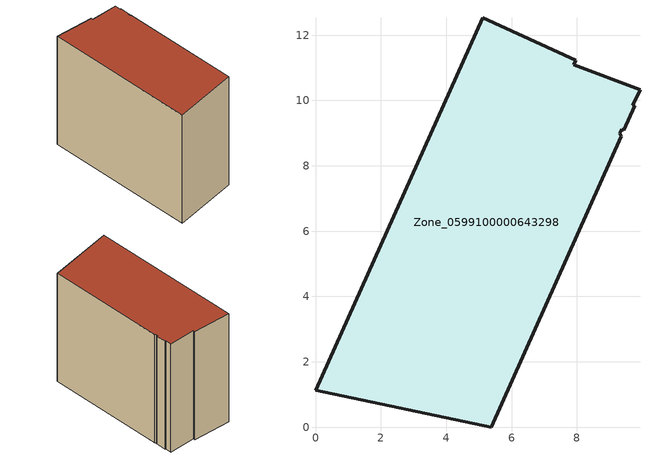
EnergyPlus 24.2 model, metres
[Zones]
Zone_0599100000643298
 floor ground (C_G): 9.44,9.09 9.37,9.12 9.31,8.99 9.36,8.91 5.38,0 0,1.13 5.12,12.53 7.96,11.24 7.9,11.1 9.93,10.32 9.71,9.85 9.78,9.84 z0
 wall outside (C_F): 0,1.13 5.38,0 9.36,8.91 9.31,8.99 9.37,9.12 9.44,9.09 9.78,9.84 9.71,9.85 9.93,10.32 7.9,11.1 7.96,11.24 5.12,12.53 0,1.13 z0:8.97
 roof outside (C_R): 9.37,9.12 9.44,9.09 9.78,9.84 9.71,9.85 9.93,10.32 7.9,11.1 7.96,11.24 5.12,12.53 0,1.13 5.38,0 9.36,8.91 9.31,8.99 z8.97
[BUILDING]
Pand.0599100000643298: North Axis=0; Terrain=City; Loads Convergence Tolerance Value=0.04; Temperature Convergence Tolerance Value=0.4; Solar Distribution=FullExterior; Maximum Number of Warmup Days=25; Minimum Number of Warmup Days=1
[Site:Location]
Rotterdam.The.Hague.AP_ZH_NLD Design_Conditions: Latitude=51.96; Longitude=4.45; Time Zone=1; Elevation=-4.5
[SITE:GROUNDTEMPERATURE:BUILDINGSURFACE]
18, 18, 18, 18, 18, 18, 18, 18, 18, 18, 18, 18
[MATERIAL] Thermal Absorptance=0.9; Solar Absorptance=0.7; Visible Absorptance=0.7
Name | Roughness | Thickness | Conductivity | Density | Specific Heat
G.TC.1946 | MediumSmooth | 0.15 | 1 | 540 | 1210
F.TC.1946 | Rough | 0.3 | 0.857143 | 1920 | 840
R.TC.1946 | MediumRough | 0.2 | 0.909091 | 1500 | 1000
[CONSTRUCTION]
C_G: G.TC.1946
C_F: F.TC.1946
C_R: R.TC.1946
[ZONE]
Zone_0599100000643298: Type=1; Multiplier=1; Ceiling Height=Autocalculate; Volume=Autocalculate; Floor Area=autocalculate; Part of Total Floor Area=Yes
[ZONEINFILTRATION:DESIGNFLOWRATE]
Infil_Zone_0599100000643298: Zone or ZoneList or Space or SpaceList=Zone_0599100000643298; Schedule=AlwaysOn; Design Flow Rate Calculation Method=Flow/Area; Flow Rate per Floor Area=0.003; Constant Term Coefficient=1; Temperature Term Coefficient=0; Velocity Term Coefficient=0; Velocity Squared Term Coefficient=0
[HVACTEMPLATE:ZONE:IDEALLOADSAIRSYSTEM]
Zone_0599100000643298: Maximum Heating Supply Air Temperature=50; Minimum Cooling Supply Air Temperature=13; Maximum Heating Supply Air Humidity Ratio=0.0156; Minimum Cooling Supply Air Humidity Ratio=0.0077; Heating Limit=NoLimit; Cooling Limit=NoLimit; Dehumidification Control Type=ConstantSensibleHeatRatio; Cooling Sensible Heat Ratio=0.7; Dehumidification Setpoint=60; Humidification Control Type=None; Humidification Setpoint=30; Outdoor Air Method=None; Outdoor Air Flow Rate per Person=0.00944; Outdoor Air Flow Rate per Zone Floor Area=0; Outdoor Air Flow Rate per Zone=0; Demand Controlled Ventilation Type=None; Outdoor Air Economizer Type=NoEconomizer; Heat Recovery Type=None; Sensible Heat Recovery Effectiveness=0.7; Latent Heat Recovery Effectiveness=0.65
[ZONECONTROL:THERMOSTAT]
ThermostatControl_Zone_0599100000643298: Zone or ZoneList=Zone_0599100000643298; Control Type Schedule=DualSetpointControlType; Control 1=Thermostat_Zone_0599100000643298; Temperature Difference Between Cutout And Setpoint=0
[THERMOSTATSETPOINT:DUALSETPOINT]
Thermostat_Zone_0599100000643298: Heating Setpoint Temperature Schedule=HeatingSetpoint_Zone_0599100000643298; Cooling Setpoint Temperature Schedule=CoolingSetpoint_Zone_0599100000643298
[SCHEDULE:COMPACT]
HeatingSetpoint_Zone_0599100000643298: Through: 12/31, For: AllDays, Until: 24:00, 21
CoolingSetpoint_Zone_0599100000643298: Through: 12/31, For: AllDays, Until: 24:00, 24
DualSetpointControlType: Through: 12/31, For: AllDays, Until: 24:00, 4
AlwaysOn: Through: 12/31, For: AllDays, Until: 24:00, 1
